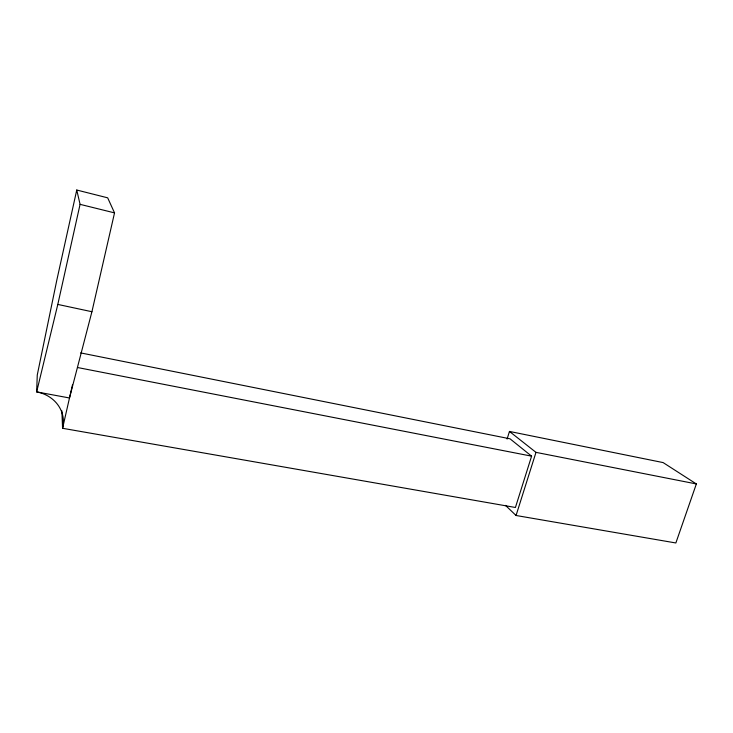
<?xml version="1.0" encoding="UTF-8"?>
<svg xmlns="http://www.w3.org/2000/svg" width="733" height="733" viewBox="0 0 733 733"><rect width="100%" height="100%" fill="white"/><g stroke="black" fill="none" stroke-linecap="round" stroke-linejoin="round"><path stroke-width="1.1" d="M76.754 190.03L80.071 204.342L57.806 304.424L36.65 391.898L69.488 397.973L91.918 311.727L114.531 212.882L107.678 197.828L76.754 190.03L56.844 280.006L37.264 375.012L36.65 391.898A33.755 30.465 -1.9 0 1 62.571 428.292L515.418 507.483L531.599 456.155L510.04 438.82L80.639 352.903M72.494 384.834L62.571 428.292L61.893 410.874M507.099 439.058L509.462 431.435L663.118 462.587L696.35 483.945L675.863 542.97L516.05 515.491L505.495 505.385M516.05 515.491L535.988 452.362L509.462 431.435M77.616 367.535L531.599 456.155M535.988 452.362L696.35 483.945M57.806 304.424L91.918 311.727M80.071 204.342L114.531 212.882"/></g></svg>
